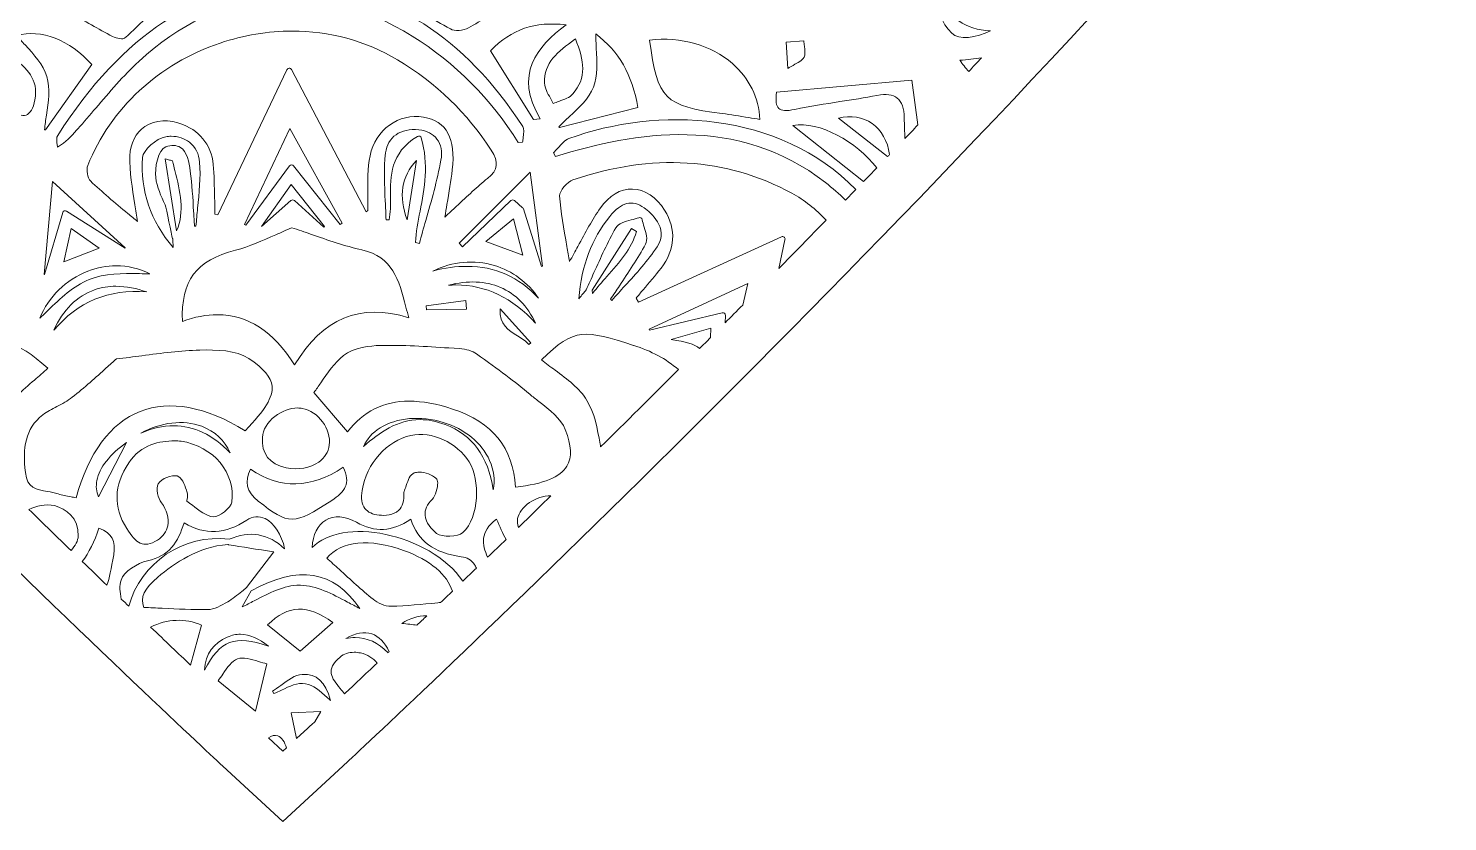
# Model space of a CAD drawing. Extents: x 49 to 10099, y -910 to -90.
# Drawn here: x 401 to 951, y -908 to -601 of the extents above; entities that cross this region are included whole.
import ezdxf

# ---------------------------------------------------------------- set-up
doc = ezdxf.new("R2010")
doc.units = 0
doc.header["$MEASUREMENT"] = 0
doc.layers.add('Layer 1', color=7, linetype='Continuous')

msp = doc.modelspace()

# ---------------------------------------------------------------- linework, layer by layer
at = {"layer": 'Layer 1', "lineweight": 0}
for points in [[(578.59, -683.73), (589.39, -674.88), (593.02, -688.95), (578.59, -683.73)], [(428.88, -686.21), (415.15, -691.49), (418.02, -678.67), (428.88, -686.21)], [(571.15, -709.92), (555.65, -710.17), (555.47, -708.51), (570.87, -706.44), (571.15, -709.92)]]:
    msp.add_lwpolyline(points, dxfattribs=at)
for points, knots in [([(923.48, -226.33), (905.85, -186.9), (878.75, -153.49), (845.11, -129.71), (810.04, -104.91), (769.53, -91.8), (727.95, -91.8), (680.05, -91.8), (632.03, -109.39), (589.06, -142.66), (556.36, -167.98), (526.49, -202.19), (500, -244.61), (474.22, -203.32), (445.23, -169.84), (413.53, -144.72), (413.14, -144.16), (412.75, -143.58), (412.38, -143.02), (412.1, -142.6), (411.56, -142.46), (411.11, -142.67), (411.11, -142.67), (411.01, -142.72), (411.01, -142.72), (410.99, -142.7), (410.97, -142.69), (410.95, -142.67), (367.98, -109.4), (319.95, -91.81), (272.04, -91.8), (230.47, -91.8), (189.96, -104.91), (154.9, -129.69), (121.25, -153.47), (94.15, -186.88), (76.52, -226.31), (55.14, -274.13), (48.87, -327.84), (58.41, -381.63), (68.97, -441.15), (97.77, -497.53), (144, -549.22), (297.89, -721.22), (474.96, -885.08), (476.74, -886.72), (476.74, -886.72), (500.01, -908.2), (500.01, -908.2), (500.01, -908.2), (523.28, -886.71), (523.28, -886.71), (525.05, -885.08), (702.13, -721.22), (856.01, -549.22), (902.24, -497.54), (931.03, -441.16), (941.59, -381.65), (951.12, -327.86), (944.86, -274.15), (923.48, -226.33)], [0, 0, 0, 0, 1, 1, 1, 2, 2, 2, 3, 3, 3, 4, 4, 4, 5, 5, 5, 6, 6, 6, 7, 7, 7, 8, 8, 8, 9, 9, 9, 10, 10, 10, 11, 11, 11, 12, 12, 12, 13, 13, 13, 14, 14, 14, 15, 15, 15, 16, 16, 16, 17, 17, 17, 18, 18, 18, 19, 19, 19, 20, 20, 20, 20]), ([(311.64, -403.72), (311.68, -403.72), (311.73, -403.72), (311.78, -403.72), (312.14, -403.74), (312.68, -403.77), (312.79, -403.83), (336.23, -427.54), (363.64, -448.5), (394.26, -466.14), (422.08, -482.16), (436.96, -503.8), (439.74, -532.29), (440.19, -536.92), (441.22, -541.49), (442.7, -545.5), (445.24, -552.35), (443.65, -556.5), (437.21, -559.56), (437.02, -557.73), (436.85, -555.94), (436.68, -554.18), (436.22, -549.51), (435.79, -545.09), (435.23, -540.67), (431.57, -511.88), (417.65, -490.43), (393.85, -476.91), (391.44, -475.54), (389.03, -474.18), (386.62, -472.83), (365.74, -461.09), (344.15, -448.96), (328.24, -429.72), (327.27, -428.55), (325.82, -427.8), (324.54, -427.14), (324.54, -427.14), (324.03, -426.88), (324.03, -426.88), (323.4, -426.54), (322.74, -426.43), (321.75, -426.26), (321.22, -426.17), (320.59, -426.06), (319.78, -425.89), (319.5, -425.84), (319.21, -425.9), (318.98, -426.07), (318.75, -426.24), (318.6, -426.5), (318.58, -426.78), (318.48, -427.94), (318.34, -429.06), (318.21, -430.15), (317.93, -432.51), (317.66, -434.74), (317.74, -437.01), (318.21, -451.09), (315.75, -465.25), (310.22, -480.28), (304.56, -495.65), (299.08, -512.19), (297.32, -529.06), (295.85, -543.06), (299.85, -558.16), (302.99, -568.29), (305, -574.82), (307.85, -580.96), (310.87, -587.46), (313.31, -592.72), (315.82, -598.13), (317.96, -603.94), (317.91, -603.92), (317.86, -603.89), (317.81, -603.86), (316.01, -602.88), (314.31, -601.95), (313.45, -600.6), (306.94, -590.4), (300.08, -579.47), (293.98, -568.01), (283.94, -549.15), (287.26, -529.24), (291.28, -514), (300.34, -479.64), (309.07, -442.51), (311.64, -403.72)], [0, 0, 0, 0, 1, 1, 1, 2, 2, 2, 3, 3, 3, 4, 4, 4, 5, 5, 5, 6, 6, 6, 7, 7, 7, 8, 8, 8, 9, 9, 9, 10, 10, 10, 11, 11, 11, 12, 12, 12, 13, 13, 13, 14, 14, 14, 15, 15, 15, 16, 16, 16, 17, 17, 17, 18, 18, 18, 19, 19, 19, 20, 20, 20, 21, 21, 21, 22, 22, 22, 23, 23, 23, 24, 24, 24, 25, 25, 25, 26, 26, 26, 27, 27, 27, 28, 28, 28, 29, 29, 29, 29]), ([(461.71, -582.92), (460.25, -584.34), (458.77, -585.79), (457.27, -587.26), (451.31, -593.1), (445.15, -599.14), (438.75, -604.99), (438.31, -605.39), (435.72, -605.2), (434.05, -604.31), (428.59, -601.42), (423.23, -598.35), (417.56, -595.09), (415.8, -594.08), (414.02, -593.05), (412.19, -592.01), (420.33, -582.93), (431.09, -577.41), (441.9, -576.83), (449.66, -576.4), (456.64, -578.57), (461.71, -582.92)], [0, 0, 0, 0, 1, 1, 1, 2, 2, 2, 3, 3, 3, 4, 4, 4, 5, 5, 5, 6, 6, 6, 7, 7, 7, 7]), ([(592.23, -588.28), (590.47, -589.41), (588.75, -590.53), (587.07, -591.62), (581.88, -595), (576.97, -598.19), (571.89, -601.02), (569.94, -602.1), (566.56, -602.29), (564.93, -601.4), (558.07, -597.67), (551.27, -593.51), (544.69, -589.49), (542.6, -588.21), (540.5, -586.93), (538.4, -585.66), (543.18, -579.76), (549.26, -576.31), (556.48, -575.41), (567.15, -574.08), (579.8, -578.64), (592.23, -588.28)], [0, 0, 0, 0, 1, 1, 1, 2, 2, 2, 3, 3, 3, 4, 4, 4, 5, 5, 5, 6, 6, 6, 7, 7, 7, 7]), ([(550.12, -604.19), (513.87, -581.6), (475.28, -585.16), (444.24, -613.97), (438.25, -619.53), (432.83, -625.88), (427.6, -632.02), (425.33, -634.68), (422.98, -637.44), (420.62, -640.09), (420.62, -640.09), (420.14, -640.62), (420.14, -640.62), (418.07, -642.96), (416.11, -645.17), (412.75, -647.11), (412.72, -646.85), (412.69, -646.59), (412.66, -646.34), (412.49, -644.88), (412.31, -643.36), (412.82, -642.58), (438.35, -603.12), (466.89, -584.58), (502.3, -584.58), (503.99, -584.58), (505.7, -584.62), (507.42, -584.7), (542.1, -586.4), (570.06, -604.21), (592.91, -639.13), (593.51, -640.05), (593.3, -641.79), (593.09, -643.47), (593.02, -644.06), (592.95, -644.66), (592.9, -645.25), (592.9, -645.25), (591.18, -645.41), (591.18, -645.41), (580.64, -628.47), (566.83, -614.6), (550.12, -604.19)], [0, 0, 0, 0, 1, 1, 1, 2, 2, 2, 3, 3, 3, 4, 4, 4, 5, 5, 5, 6, 6, 6, 7, 7, 7, 8, 8, 8, 9, 9, 9, 10, 10, 10, 11, 11, 11, 12, 12, 12, 13, 13, 13, 14, 14, 14, 14]), ([(755.07, -587.52), (757.8, -597.03), (764.07, -601.82), (774.12, -602.07), (768.63, -605.05), (761.76, -605.68), (759.08, -603.07), (754.87, -598.98), (753.53, -593.76), (755.07, -587.52)], [0, 0, 0, 0, 1, 1, 1, 2, 2, 2, 3, 3, 3, 3]), ([(599.72, -636.14), (599.72, -636.14), (597.14, -636.51), (597.14, -636.51), (597.14, -636.51), (580.45, -609.81), (580.45, -609.81), (588.69, -601.45), (597.58, -598.39), (609.7, -599.82), (598.44, -608.22), (589.38, -619.15), (599.72, -636.14)], [0, 0, 0, 0, 1, 1, 1, 2, 2, 2, 3, 3, 3, 4, 4, 4, 4]), ([(400.17, -607.58), (399.07, -606.39), (397.94, -605.16), (396.9, -603.93), (406.5, -601.34), (417.46, -605.57), (426, -615.22), (426, -615.22), (408.1, -640.5), (408.1, -640.5), (408.1, -640.5), (407.73, -640.4), (407.73, -640.4), (407.91, -638.54), (408.2, -636.61), (408.48, -634.74), (409.24, -629.68), (410.03, -624.45), (408.62, -619.85), (407.2, -615.22), (403.63, -611.34), (400.17, -607.58)], [0, 0, 0, 0, 1, 1, 1, 2, 2, 2, 3, 3, 3, 4, 4, 4, 5, 5, 5, 6, 6, 6, 7, 7, 7, 7]), ([(562.81, -674.2), (563.08, -672.51), (563.35, -670.9), (563.6, -669.36), (564.41, -664.47), (565.11, -660.25), (565.63, -655.96), (567.09, -643.77), (563.45, -637.09), (554.51, -635.54), (544.9, -633.87), (535.81, -640.43), (533.81, -650.47), (532.84, -655.37), (532.88, -660.51), (532.92, -665.48), (532.93, -667.51), (532.95, -669.62), (532.89, -671.67), (532.89, -671.67), (532.35, -672.13), (532.35, -672.13), (532.35, -672.13), (503.42, -617.13), (503.42, -617.13), (503.24, -616.8), (502.89, -616.6), (502.51, -616.6), (502.13, -616.61), (501.79, -616.83), (501.63, -617.17), (501.63, -617.17), (474.9, -673.35), (474.9, -673.35), (474.9, -673.35), (473.74, -673.03), (473.74, -673.03), (473.7, -671.4), (473.67, -669.77), (473.63, -668.15), (473.55, -663.97), (473.46, -659.66), (473.23, -655.42), (472.77, -647.21), (468.66, -641.32), (461.34, -638.39), (456.01, -636.24), (450.65, -636.53), (446.64, -639.17), (443, -641.57), (440.93, -645.61), (440.81, -650.57), (440.66, -656.76), (441.67, -662.93), (442.74, -669.45), (443.09, -671.57), (443.44, -673.74), (443.76, -675.95), (442.5, -674.9), (441.26, -673.86), (440.02, -672.84), (434.91, -668.59), (430.08, -664.58), (425.5, -660.23), (424.39, -659.18), (423.83, -655.89), (424.48, -654.26), (433.28, -632.16), (451.96, -614.89), (475.72, -606.87), (484.91, -603.77), (494.32, -602.24), (503.58, -602.24), (518.05, -602.24), (532.15, -605.98), (544.4, -613.34), (559.35, -622.31), (571.57, -634.08), (580.7, -648.3), (583.75, -653.04), (583.38, -655.9), (579.32, -659.23), (575.32, -662.51), (571.56, -666.02), (567.21, -670.1), (565.81, -671.41), (564.35, -672.77), (562.81, -674.2)], [0, 0, 0, 0, 1, 1, 1, 2, 2, 2, 3, 3, 3, 4, 4, 4, 5, 5, 5, 6, 6, 6, 7, 7, 7, 8, 8, 8, 9, 9, 9, 10, 10, 10, 11, 11, 11, 12, 12, 12, 13, 13, 13, 14, 14, 14, 15, 15, 15, 16, 16, 16, 17, 17, 17, 18, 18, 18, 19, 19, 19, 20, 20, 20, 21, 21, 21, 22, 22, 22, 23, 23, 23, 24, 24, 24, 25, 25, 25, 26, 26, 26, 27, 27, 27, 28, 28, 28, 29, 29, 29, 29]), ([(611.04, -635.28), (614.74, -631.86), (618.56, -628.32), (620.28, -623.91), (622.02, -619.45), (621.73, -614.3), (621.42, -608.84), (621.32, -607.04), (621.21, -605.18), (621.18, -603.31), (630.26, -610.1), (635.34, -619.01), (637.5, -631.85), (637.5, -631.85), (607.16, -639.6), (607.16, -639.6), (607.16, -639.6), (606.93, -639.23), (606.93, -639.23), (608.22, -637.88), (609.65, -636.56), (611.04, -635.28)], [0, 0, 0, 0, 1, 1, 1, 2, 2, 2, 3, 3, 3, 4, 4, 4, 5, 5, 5, 6, 6, 6, 7, 7, 7, 7]), ([(642.06, -605.68), (654.24, -604.3), (665.9, -607.61), (674.18, -614.82), (680.66, -620.48), (684.39, -628.1), (684.75, -636.39), (683.29, -636.16), (681.88, -635.92), (680.5, -635.7), (676.92, -635.11), (673.54, -634.55), (670.16, -634.12), (670.16, -634.12), (670.16, -634.12), (670.16, -634.12), (647.94, -631.31), (645.06, -628.6), (642.06, -605.68)], [0, 0, 0, 0, 1, 1, 1, 2, 2, 2, 3, 3, 3, 4, 4, 4, 5, 5, 5, 6, 6, 6, 6]), ([(400.6, -634.73), (399.06, -635.29), (396.91, -634.49), (394.39, -632.42), (388.49, -627.55), (387.68, -618.51), (392.23, -609.62), (393.29, -610.57), (394.39, -611.48), (395.46, -612.37), (400.66, -616.65), (405.57, -620.7), (403.98, -628.88), (403.34, -632.15), (402.17, -634.17), (400.6, -634.73)], [0, 0, 0, 0, 1, 1, 1, 2, 2, 2, 3, 3, 3, 4, 4, 4, 5, 5, 5, 5]), ([(613, -605.45), (613, -605.45), (613.32, -605.2), (613.32, -605.2), (616.81, -613.73), (617.73, -620.35), (612.3, -626.57), (611.11, -627.93), (609.07, -628.67), (606.91, -629.45), (606.2, -629.71), (605.47, -629.97), (604.77, -630.26), (604.42, -629.58), (604.03, -628.89), (603.66, -628.23), (602.52, -626.21), (601.44, -624.29), (601.36, -622.41), (601.01, -614.44), (606.56, -610.27), (613, -605.45)], [0, 0, 0, 0, 1, 1, 1, 2, 2, 2, 3, 3, 3, 4, 4, 4, 5, 5, 5, 6, 6, 6, 7, 7, 7, 7]), ([(701.8, -605.97), (701.85, -606.69), (701.93, -607.38), (702.01, -608.06), (702.23, -609.89), (702.41, -611.47), (701.87, -612.35), (701.15, -613.53), (699.6, -614.4), (697.63, -615.49), (697, -615.85), (696.31, -616.24), (695.58, -616.67), (695.58, -616.67), (694.95, -606.46), (694.95, -606.46), (694.95, -606.46), (701.8, -605.97), (701.8, -605.97)], [0, 0, 0, 0, 1, 1, 1, 2, 2, 2, 3, 3, 3, 4, 4, 4, 5, 5, 5, 6, 6, 6, 6]), ([(765.66, -617.83), (764.45, -616.57), (763.21, -614.92), (762.21, -613.52), (765.13, -613.34), (767.93, -613.01), (770.64, -612.55), (768.98, -614.32), (767.32, -616.08), (765.66, -617.83)], [0, 0, 0, 0, 1, 1, 1, 2, 2, 2, 3, 3, 3, 3]), ([(740.69, -635.94), (740.59, -632.05), (739.72, -629.58), (737.96, -628.16), (736.23, -626.77), (733.74, -626.45), (730.13, -627.14), (725.38, -628.06), (720.51, -628.8), (715.8, -629.53), (710.06, -630.41), (704.13, -631.31), (698.34, -632.54), (695.09, -633.23), (693.1, -633.1), (692.08, -632.13), (691.07, -631.17), (690.8, -629.12), (691.24, -625.88), (691.24, -625.88), (743.66, -621.18), (743.66, -621.18), (743.66, -621.18), (745.96, -638.56), (745.96, -638.56), (744.29, -640.32), (742.61, -642.06), (740.94, -643.81), (740.84, -641.15), (740.75, -638.54), (740.69, -635.94)], [0, 0, 0, 0, 1, 1, 1, 2, 2, 2, 3, 3, 3, 4, 4, 4, 5, 5, 5, 6, 6, 6, 7, 7, 7, 8, 8, 8, 9, 9, 9, 10, 10, 10, 10]), ([(717.94, -667.66), (715.5, -665.26), (712.9, -662.98), (710.15, -660.84), (675.93, -634.3), (636.42, -641.39), (605.64, -650.73), (605.64, -650.73), (604.86, -649.38), (604.86, -649.38), (605.41, -648.82), (605.93, -648.21), (606.45, -647.61), (607.88, -645.97), (609.22, -644.42), (610.83, -643.83), (644.65, -631.42), (692.25, -632.97), (721.92, -663.55), (720.59, -664.92), (719.26, -666.29), (717.94, -667.66)], [0, 0, 0, 0, 1, 1, 1, 2, 2, 2, 3, 3, 3, 4, 4, 4, 5, 5, 5, 6, 6, 6, 7, 7, 7, 7]), ([(724.88, -660.5), (724.88, -660.5), (697.6, -638.75), (697.6, -638.75), (708.03, -636.88), (722.15, -645.17), (730.02, -655.16), (728.31, -656.95), (726.59, -658.73), (724.88, -660.5)], [0, 0, 0, 0, 1, 1, 1, 2, 2, 2, 3, 3, 3, 3]), ([(734.21, -650.81), (734.21, -650.81), (715.19, -635.99), (715.19, -635.99), (719.99, -634.73), (724.56, -635.41), (728.22, -637.98), (731.87, -640.54), (734.24, -644.81), (735.01, -649.98), (734.75, -650.26), (734.48, -650.54), (734.21, -650.81)], [0, 0, 0, 0, 1, 1, 1, 2, 2, 2, 3, 3, 3, 4, 4, 4, 4]), ([(460.33, -647.25), (458.83, -646.31), (456.92, -646.23), (454.66, -646.99), (451.68, -648), (450.32, -655.53), (450.78, -658.91), (451.27, -662.59), (452.86, -666.11), (454.39, -669.51), (455.03, -670.92), (456.78, -681.11), (457.35, -682.55), (457.37, -682.6), (457.4, -682.64), (457.43, -682.68), (457.42, -682.73), (457.41, -682.78), (457.42, -682.83), (457.42, -682.83), (457.61, -686.02), (457.61, -686.02), (448.74, -675.6), (444.83, -664.16), (445.67, -651.14), (445.85, -648.39), (451.15, -643.66), (454.67, -643.1), (455.38, -642.99), (456.08, -642.94), (456.76, -642.94), (459.44, -642.94), (461.96, -643.75), (463.89, -645.28), (466.2, -647.11), (467.55, -649.76), (467.79, -652.95), (468.25, -658.81), (467.63, -664.9), (467.03, -670.78), (466.8, -673.06), (466.56, -675.41), (466.39, -677.74), (466.39, -677.74), (465.82, -677.73), (465.82, -677.73), (465.7, -675.83), (465.58, -673.94), (465.47, -672.04), (465.17, -666.9), (464.86, -661.59), (464.19, -656.39), (463.73, -652.85), (463.02, -648.93), (460.33, -647.25)], [0, 0, 0, 0, 1, 1, 1, 2, 2, 2, 3, 3, 3, 4, 4, 4, 5, 5, 5, 6, 6, 6, 7, 7, 7, 8, 8, 8, 9, 9, 9, 10, 10, 10, 11, 11, 11, 12, 12, 12, 13, 13, 13, 14, 14, 14, 15, 15, 15, 16, 16, 16, 17, 17, 17, 18, 18, 18, 18]), ([(504.21, -654.38), (504.02, -654.13), (503.73, -654.01), (503.41, -654), (503.1, -654), (502.81, -654.16), (502.63, -654.41), (502.63, -654.41), (485.66, -677.35), (485.66, -677.35), (485.66, -677.35), (485.14, -677.03), (485.14, -677.03), (485.14, -677.03), (502.79, -639.88), (502.79, -639.88), (502.79, -639.88), (523.03, -676.59), (523.03, -676.59), (523.03, -676.59), (522.26, -677.15), (522.26, -677.15), (522.26, -677.15), (504.21, -654.38), (504.21, -654.38)], [0, 0, 0, 0, 1, 1, 1, 2, 2, 2, 3, 3, 3, 4, 4, 4, 5, 5, 5, 6, 6, 6, 7, 7, 7, 8, 8, 8, 8]), ([(553.17, -671.98), (554.87, -663.07), (556.63, -653.86), (553.63, -643.56), (553.55, -643.26), (553.33, -643.02), (553.04, -642.91), (552.75, -642.8), (552.42, -642.82), (552.15, -642.99), (541.55, -649.44), (541.62, -658.46), (541.69, -666.42), (541.72, -669.54), (541.74, -672.51), (541.19, -675.28), (541.19, -675.28), (539.98, -675.3), (539.98, -675.3), (539.92, -672.89), (539.79, -670.46), (539.68, -668.09), (539.37, -661.92), (539.05, -655.53), (539.79, -649.41), (540.54, -643.22), (545.59, -639.69), (552.69, -640.44), (555.78, -640.75), (558.2, -641.99), (559.71, -644), (561.29, -646.11), (561.84, -649.01), (561.26, -652.18), (559.81, -660.06), (557.55, -667.96), (555.37, -675.6), (554.54, -678.49), (553.69, -681.47), (552.89, -684.43), (552.89, -684.43), (551.34, -684), (551.34, -684), (551.63, -680.03), (552.38, -676.11), (553.17, -671.98)], [0, 0, 0, 0, 1, 1, 1, 2, 2, 2, 3, 3, 3, 4, 4, 4, 5, 5, 5, 6, 6, 6, 7, 7, 7, 8, 8, 8, 9, 9, 9, 10, 10, 10, 11, 11, 11, 12, 12, 12, 13, 13, 13, 14, 14, 14, 15, 15, 15, 15]), ([(458.88, -679.59), (458.88, -679.59), (454.48, -651.62), (454.48, -651.62), (455.14, -651.83), (455.69, -652), (456.15, -652.14), (456.61, -652.27), (457.07, -652.41), (457.33, -652.51), (457.62, -653.75), (457.92, -654.98), (458.23, -656.21), (460.24, -664.26), (462.14, -671.9), (458.88, -679.59)], [0, 0, 0, 0, 1, 1, 1, 2, 2, 2, 3, 3, 3, 4, 4, 4, 5, 5, 5, 5]), ([(548.13, -675.29), (544.77, -665.98), (545.91, -658.69), (551.75, -652.26), (551.75, -652.26), (548.13, -675.29), (548.13, -675.29)], [0, 0, 0, 0, 1, 1, 1, 2, 2, 2, 2]), ([(694.15, -681.98), (693.86, -681.74), (693.45, -681.69), (693.11, -681.85), (693.11, -681.85), (637.71, -707.16), (637.71, -707.16), (637.71, -707.16), (636.82, -705.58), (636.82, -705.58), (637.72, -704.52), (638.63, -703.46), (639.54, -702.41), (641.87, -699.7), (644.28, -696.89), (646.49, -694), (652.01, -686.78), (652.49, -679.03), (647.89, -671.59), (644.68, -666.4), (640.26, -663.47), (635.45, -663.35), (630.75, -663.27), (626.35, -665.84), (623.01, -670.68), (619.87, -675.22), (617.27, -680.02), (614.27, -685.57), (613.24, -687.47), (612.19, -689.41), (611.06, -691.44), (610.72, -689.44), (610.37, -687.51), (610.03, -685.62), (608.76, -678.49), (607.65, -672.33), (607.2, -665.99), (607.07, -664.21), (610.13, -660.57), (612.39, -659.8), (642.97, -649.42), (671.51, -651.17), (697.21, -665), (701.91, -667.53), (706.49, -671.16), (710.44, -675.38), (704.27, -681.71), (698.16, -687.95), (692.11, -694.1), (692.11, -694.1), (694.5, -682.97), (694.5, -682.97), (694.58, -682.6), (694.45, -682.21), (694.15, -681.98)], [0, 0, 0, 0, 1, 1, 1, 2, 2, 2, 3, 3, 3, 4, 4, 4, 5, 5, 5, 6, 6, 6, 7, 7, 7, 8, 8, 8, 9, 9, 9, 10, 10, 10, 11, 11, 11, 12, 12, 12, 13, 13, 13, 14, 14, 14, 15, 15, 15, 16, 16, 16, 17, 17, 17, 18, 18, 18, 18]), ([(593.19, -671.05), (593.13, -670.87), (593.03, -670.71), (592.89, -670.59), (592.89, -670.59), (589.69, -667.83), (589.69, -667.83), (589.5, -667.66), (589.27, -667.58), (589.04, -667.58), (588.79, -667.58), (588.54, -667.67), (588.35, -667.86), (588.35, -667.86), (569.54, -685.7), (569.54, -685.7), (569.54, -685.7), (568.3, -684.26), (568.3, -684.26), (568.3, -684.26), (595.77, -656.85), (595.77, -656.85), (595.77, -656.85), (600.56, -693.25), (600.56, -693.25), (600.56, -693.25), (600.17, -693.35), (600.17, -693.35), (600.17, -693.35), (593.19, -671.05), (593.19, -671.05)], [0, 0, 0, 0, 1, 1, 1, 2, 2, 2, 3, 3, 3, 4, 4, 4, 5, 5, 5, 6, 6, 6, 7, 7, 7, 8, 8, 8, 9, 9, 9, 10, 10, 10, 10]), ([(416.25, -671.93), (415.99, -671.76), (415.66, -671.73), (415.37, -671.84), (415.07, -671.95), (414.85, -672.19), (414.76, -672.49), (414.76, -672.49), (407.68, -696.46), (407.68, -696.46), (407.68, -696.46), (407.61, -696.45), (407.61, -696.45), (407.61, -696.45), (410.84, -660.4), (410.84, -660.4), (410.84, -660.4), (438.98, -686.17), (438.98, -686.17), (438.98, -686.17), (438.93, -686.24), (438.93, -686.24), (438.93, -686.24), (416.25, -671.93), (416.25, -671.93)], [0, 0, 0, 0, 1, 1, 1, 2, 2, 2, 3, 3, 3, 4, 4, 4, 5, 5, 5, 6, 6, 6, 7, 7, 7, 8, 8, 8, 8]), ([(516.15, -677.9), (516.15, -677.9), (515.94, -678.08), (515.94, -678.08), (515.94, -678.08), (504.48, -667.81), (504.48, -667.81), (504.29, -667.64), (504.05, -667.55), (503.81, -667.55), (503.57, -667.55), (503.34, -667.63), (503.15, -667.8), (503.15, -667.8), (491.72, -677.87), (491.72, -677.87), (491.72, -677.87), (503.3, -661.63), (503.3, -661.63), (503.3, -661.63), (516.15, -677.9), (516.15, -677.9)], [0, 0, 0, 0, 1, 1, 1, 2, 2, 2, 3, 3, 3, 4, 4, 4, 5, 5, 5, 6, 6, 6, 7, 7, 7, 7]), ([(630.42, -700.78), (633.89, -695.61), (637.48, -690.27), (640.48, -684.7), (641.45, -682.9), (640.7, -680.45), (639.97, -678.07), (639.67, -677.1), (639.37, -676.1), (639.21, -675.22), (639.15, -674.92), (638.97, -674.67), (638.71, -674.52), (638.45, -674.38), (638.14, -674.36), (637.87, -674.46), (637.02, -674.79), (635.99, -675.05), (634.99, -675.3), (632.55, -675.93), (630.02, -676.57), (629, -678.35), (625.8, -683.95), (623.11, -689.94), (620.51, -695.73), (619.52, -697.93), (618.54, -700.13), (617.52, -702.32), (617.51, -702.34), (617.5, -702.37), (617.49, -702.4), (616.7, -703.36), (615.85, -704.38), (614.68, -705.82), (615.74, -692.85), (619.58, -682.68), (626.64, -674), (631.24, -668.35), (635.23, -667.36), (640, -670.7), (642.37, -672.36), (649.72, -678.33), (644.99, -685.68), (641.49, -691.11), (636.93, -696.05), (632.52, -700.83), (630.83, -702.65), (629.09, -704.54), (627.42, -706.44), (627.42, -706.44), (626.94, -706), (626.94, -706), (628.09, -704.25), (629.25, -702.52), (630.42, -700.78)], [0, 0, 0, 0, 1, 1, 1, 2, 2, 2, 3, 3, 3, 4, 4, 4, 5, 5, 5, 6, 6, 6, 7, 7, 7, 8, 8, 8, 9, 9, 9, 10, 10, 10, 11, 11, 11, 12, 12, 12, 13, 13, 13, 14, 14, 14, 15, 15, 15, 16, 16, 16, 17, 17, 17, 18, 18, 18, 18]), ([(504.59, -731.37), (496.43, -718.47), (486.43, -711.99), (474.73, -711.99), (470.42, -711.99), (465.89, -712.87), (461.13, -714.62), (460.53, -698.76), (466.39, -690.98), (481.71, -687.03), (487.11, -685.64), (492.26, -683.32), (497.25, -681.08), (499.31, -680.15), (501.43, -679.19), (503.51, -678.34), (505.97, -679.14), (508.46, -680), (511.08, -680.91), (517.39, -683.11), (523.92, -685.38), (530.68, -686.94), (542.62, -689.7), (544.87, -698.24), (547.71, -709.05), (548.07, -710.39), (548.43, -711.77), (548.82, -713.16), (529.74, -707.42), (515.61, -713.24), (504.59, -731.37)], [0, 0, 0, 0, 1, 1, 1, 2, 2, 2, 3, 3, 3, 4, 4, 4, 5, 5, 5, 6, 6, 6, 7, 7, 7, 8, 8, 8, 9, 9, 9, 10, 10, 10, 10]), ([(625.53, -697.23), (623.66, -699.34), (621.73, -701.5), (619.95, -703.78), (619.95, -703.78), (619.78, -702.48), (619.78, -702.48), (619.78, -702.48), (635.04, -678.6), (635.04, -678.6), (635.04, -678.6), (637.01, -679.82), (637.01, -679.82), (635.04, -686.54), (630.41, -691.74), (625.53, -697.23)], [0, 0, 0, 0, 1, 1, 1, 2, 2, 2, 3, 3, 3, 4, 4, 4, 5, 5, 5, 5]), ([(581.94, -692.94), (588.94, -695.07), (594.89, -699.53), (599.1, -705.65), (591.43, -697.39), (582.24, -693.28), (571.38, -693.28), (567.2, -693.28), (562.76, -693.89), (558.07, -695.11), (565.75, -691.39), (574.14, -690.57), (581.94, -692.94)], [0, 0, 0, 0, 1, 1, 1, 2, 2, 2, 3, 3, 3, 4, 4, 4, 4]), ([(424.51, -695.15), (428.14, -693.76), (431.83, -693.07), (435.48, -693.07), (439.95, -693.07), (444.35, -694.1), (448.49, -696.14), (447.18, -696.15), (445.84, -696.13), (444.45, -696.11), (437.86, -696.03), (431.04, -695.94), (425.02, -698.38), (418.89, -700.86), (413.88, -705.7), (409.03, -710.38), (407.96, -711.4), (406.93, -712.4), (405.91, -713.35), (409.26, -705.08), (416.01, -698.42), (424.51, -695.15)], [0, 0, 0, 0, 1, 1, 1, 2, 2, 2, 3, 3, 3, 4, 4, 4, 5, 5, 5, 6, 6, 6, 7, 7, 7, 7]), ([(447.32, -703.16), (432.48, -702.05), (420.6, -706.96), (411.31, -718.05), (414.9, -710.1), (420.21, -704.84), (427.14, -702.38), (429.87, -701.41), (432.62, -701), (435.35, -701), (439.41, -701), (443.44, -701.89), (447.32, -703.16)], [0, 0, 0, 0, 1, 1, 1, 2, 2, 2, 3, 3, 3, 4, 4, 4, 4]), ([(567, -700.49), (566.05, -700.49), (565.09, -700.52), (564.12, -700.58), (571.71, -698.68), (578.56, -698.95), (584.29, -701.41), (590.14, -703.93), (594.71, -708.6), (597.94, -715.32), (588.91, -705.4), (578.69, -700.49), (567, -700.49)], [0, 0, 0, 0, 1, 1, 1, 2, 2, 2, 3, 3, 3, 4, 4, 4, 4]), ([(671.3, -715.15), (671.3, -715.15), (671.45, -712.25), (671.45, -712.25), (671.47, -711.93), (671.33, -711.63), (671.09, -711.42), (670.85, -711.22), (670.53, -711.15), (670.22, -711.22), (670.22, -711.22), (642.04, -717.98), (642.04, -717.98), (642.04, -717.98), (641.91, -717.57), (641.91, -717.57), (641.91, -717.57), (680.07, -699.92), (680.07, -699.92), (680.07, -699.92), (678.13, -708.27), (678.13, -708.27), (675.84, -710.58), (673.57, -712.88), (671.3, -715.15)], [0, 0, 0, 0, 1, 1, 1, 2, 2, 2, 3, 3, 3, 4, 4, 4, 5, 5, 5, 6, 6, 6, 7, 7, 7, 8, 8, 8, 8]), ([(596.12, -722.94), (596.12, -722.94), (595.35, -723.59), (595.35, -723.59), (594.13, -722.2), (592.5, -721.2), (590.91, -720.22), (587.33, -718.02), (583.93, -715.93), (584.13, -709.75), (584.13, -709.75), (596.12, -722.94), (596.12, -722.94)], [0, 0, 0, 0, 1, 1, 1, 2, 2, 2, 3, 3, 3, 4, 4, 4, 4]), ([(623.11, -763.15), (623.05, -762.82), (622.99, -762.49), (622.93, -762.16), (621.81, -755.94), (620.76, -750.08), (617.82, -745.22), (614.97, -740.5), (610.14, -736.94), (605.47, -733.5), (603.7, -732.2), (601.89, -730.86), (600.18, -729.46), (613.09, -716.68), (617.25, -717.99), (635.82, -723.87), (635.82, -723.87), (635.92, -723.9), (635.92, -723.9), (642.74, -726.05), (648.33, -729.05), (653.25, -733.26), (642.84, -743.65), (632.77, -753.63), (623.11, -763.15)], [0, 0, 0, 0, 1, 1, 1, 2, 2, 2, 3, 3, 3, 4, 4, 4, 5, 5, 5, 6, 6, 6, 7, 7, 7, 8, 8, 8, 8]), ([(661.43, -725.08), (659.23, -723.29), (656.22, -722.54), (650.41, -721.58), (650.41, -721.58), (665.75, -717.22), (665.75, -717.22), (665.75, -717.22), (665.62, -720.87), (665.62, -720.87), (664.22, -722.28), (662.82, -723.68), (661.43, -725.08)], [0, 0, 0, 0, 1, 1, 1, 2, 2, 2, 3, 3, 3, 4, 4, 4, 4]), ([(352.47, -738.95), (353.01, -737.85), (353.57, -736.76), (354.14, -735.66), (356.03, -735.06), (357.97, -734.52), (360.01, -733.95), (364.89, -732.59), (369.93, -731.19), (374.56, -728.86), (390.78, -720.71), (396.47, -721.25), (408.95, -732.75), (407.32, -734.3), (405.55, -735.81), (403.84, -737.28), (399.19, -741.25), (394.4, -745.36), (391.66, -750.56), (389.03, -755.57), (388.5, -761.53), (387.95, -767.83), (387.78, -769.68), (387.6, -771.57), (387.38, -773.45), (376.32, -762.61), (364.63, -751.07), (352.47, -738.95)], [0, 0, 0, 0, 1, 1, 1, 2, 2, 2, 3, 3, 3, 4, 4, 4, 5, 5, 5, 6, 6, 6, 7, 7, 7, 8, 8, 8, 9, 9, 9, 9]), ([(444.77, -749.43), (433.28, -753.95), (424.72, -765.51), (419.97, -782.88), (419.29, -782.75), (418.64, -782.62), (418.01, -782.51), (416.16, -782.17), (414.55, -781.87), (413.04, -781.35), (411.68, -780.88), (410.23, -780.63), (408.82, -780.39), (404.6, -779.67), (400.96, -779.05), (400.32, -773.08), (399.3, -763.6), (400.06, -756.18), (407.08, -750.76), (408.71, -749.51), (410.56, -748.55), (412.52, -747.55), (414.56, -746.5), (416.66, -745.42), (418.48, -743.96), (423.22, -740.19), (427.68, -736.18), (431.62, -732.63), (433, -731.38), (434.32, -730.2), (435.54, -729.12), (438.9, -728.74), (442.21, -728.31), (445.41, -727.89), (453.16, -726.87), (460.48, -725.91), (467.87, -725.7), (474.19, -725.51), (482.05, -725.72), (486.89, -728.98), (492.74, -732.91), (495.49, -736.2), (495.84, -739.63), (496.26, -743.84), (493.22, -748.88), (485.38, -756.91), (470.23, -747.52), (456.2, -744.93), (444.77, -749.43)], [0, 0, 0, 0, 1, 1, 1, 2, 2, 2, 3, 3, 3, 4, 4, 4, 5, 5, 5, 6, 6, 6, 7, 7, 7, 8, 8, 8, 9, 9, 9, 10, 10, 10, 11, 11, 11, 12, 12, 12, 13, 13, 13, 14, 14, 14, 15, 15, 15, 16, 16, 16, 16]), ([(565.78, -748.51), (559.64, -746.49), (554.05, -745.47), (549, -745.47), (539.04, -745.47), (531.15, -749.42), (525.12, -757.35), (525.12, -757.35), (512.09, -742.08), (512.09, -742.08), (512.96, -740.92), (513.81, -739.67), (514.71, -738.36), (517.29, -734.58), (519.97, -730.67), (523.52, -727.81), (527.46, -724.63), (534.05, -724.01), (537.64, -723.92), (546.48, -723.7), (555.51, -724.3), (564.25, -724.87), (564.25, -724.87), (568.4, -725.13), (568.4, -725.13), (571.02, -725.3), (573.44, -726.04), (575.04, -727.17), (583.6, -733.2), (589.96, -738.01), (595.66, -742.78), (596.77, -743.7), (597.97, -744.64), (599.13, -745.54), (603.37, -748.84), (607.75, -752.26), (609.43, -756.48), (611.87, -762.62), (612.07, -767.24), (610.05, -770.59), (607.45, -774.88), (601.12, -777.49), (590.17, -778.74), (589.18, -763.49), (581.2, -753.59), (565.78, -748.51)], [0, 0, 0, 0, 1, 1, 1, 2, 2, 2, 3, 3, 3, 4, 4, 4, 5, 5, 5, 6, 6, 6, 7, 7, 7, 8, 8, 8, 9, 9, 9, 10, 10, 10, 11, 11, 11, 12, 12, 12, 13, 13, 13, 14, 14, 14, 15, 15, 15, 15]), ([(445, -757.86), (452.75, -753.6), (461.44, -752.55), (468.61, -755.2), (473.68, -757.08), (477.49, -760.65), (479.66, -765.47), (472.8, -758.47), (465.53, -754.98), (457.74, -754.98), (453.64, -754.98), (449.4, -755.94), (445, -757.86)], [0, 0, 0, 0, 1, 1, 1, 2, 2, 2, 3, 3, 3, 4, 4, 4, 4]), ([(507.56, -748.26), (513.77, -749.36), (518.86, -756.28), (518.02, -762.49), (517.67, -765.12), (516.24, -767.4), (513.9, -769.06), (510.61, -771.4), (506.03, -772.18), (501.33, -771.21), (494.86, -769.89), (491.67, -765.83), (492.12, -759.47), (492.32, -756.55), (494.09, -753.59), (496.97, -751.34), (499.62, -749.27), (502.86, -748.11), (505.79, -748.11), (506.4, -748.11), (506.99, -748.16), (507.56, -748.26)], [0, 0, 0, 0, 1, 1, 1, 2, 2, 2, 3, 3, 3, 4, 4, 4, 5, 5, 5, 6, 6, 6, 7, 7, 7, 7]), ([(562.86, -754.52), (559.42, -753.2), (556.21, -752.62), (553.21, -752.62), (544.44, -752.62), (537.41, -757.53), (531.32, -763.03), (532.51, -760.16), (534.67, -757.71), (537.69, -755.81), (544.07, -751.82), (553.42, -750.99), (562.11, -753.67), (570.5, -756.25), (577.06, -761.62), (580.11, -768.39), (581.79, -772.13), (582.26, -775.99), (581.52, -779.75), (579.47, -766.67), (573.47, -758.59), (562.86, -754.52)], [0, 0, 0, 0, 1, 1, 1, 2, 2, 2, 3, 3, 3, 4, 4, 4, 5, 5, 5, 6, 6, 6, 7, 7, 7, 7]), ([(559.34, -775.33), (557.8, -774), (555.13, -772.94), (552.86, -772.94), (552.15, -772.94), (551.48, -773.04), (550.9, -773.27), (549.26, -773.92), (548.53, -776.05), (547.82, -778.12), (547.55, -778.92), (547.27, -779.74), (546.96, -780.4), (546.88, -780.56), (546.85, -780.73), (546.87, -780.9), (547.08, -783.94), (546.42, -786.23), (544.9, -787.71), (542.84, -789.7), (539.63, -789.82), (537.3, -789.58), (534.79, -789.32), (532.94, -788.44), (531.83, -786.96), (530.6, -785.34), (530.23, -783), (530.74, -779.99), (532.53, -769.5), (540.29, -760.75), (549.6, -758.73), (557.68, -756.97), (567.59, -761.49), (572.16, -769.01), (576.48, -776.13), (576.22, -790.15), (569.76, -796.35), (567.97, -798.07), (561.6, -798.25), (559.59, -796.63), (557.64, -795.07), (555.28, -792.58), (555.1, -789.59), (554.97, -787.54), (555.9, -785.49), (557.85, -783.47), (559.18, -782.1), (560.08, -778.96), (560, -777.07), (559.97, -776.26), (559.75, -775.69), (559.34, -775.33)], [0, 0, 0, 0, 1, 1, 1, 2, 2, 2, 3, 3, 3, 4, 4, 4, 5, 5, 5, 6, 6, 6, 7, 7, 7, 8, 8, 8, 9, 9, 9, 10, 10, 10, 11, 11, 11, 12, 12, 12, 13, 13, 13, 14, 14, 14, 15, 15, 15, 16, 16, 16, 17, 17, 17, 17]), ([(428.64, -782.47), (427.78, -780.54), (427.56, -778.41), (428.01, -776.14), (428.98, -771.19), (433.02, -766.03), (439.46, -761.49), (439.46, -761.49), (428.64, -782.47), (428.64, -782.47)], [0, 0, 0, 0, 1, 1, 1, 2, 2, 2, 3, 3, 3, 3]), ([(463, -780.79), (462.9, -780.52), (462.8, -780.23), (462.69, -779.93), (461.86, -777.57), (460.93, -774.89), (459.12, -774.43), (456.91, -773.88), (453.15, -775.4), (451.8, -777.41), (450.58, -779.22), (451.74, -783.08), (453.04, -784.83), (455.11, -787.62), (455.99, -790.83), (455.44, -793.66), (454.99, -795.99), (453.63, -797.91), (451.51, -799.21), (445.89, -802.65), (443.18, -800.51), (439.57, -794.75), (434.28, -786.3), (434.54, -778.22), (440.4, -769.3), (445.09, -762.16), (452.33, -760.86), (458.16, -760.86), (459, -760.86), (459.81, -760.88), (460.59, -760.92), (473.14, -762.92), (481.79, -773.28), (480.29, -784.52), (480.01, -786.65), (475.27, -790.43), (473.16, -790.24), (470.42, -789.98), (467.65, -787.84), (464.98, -785.77), (464.25, -785.21), (463.53, -784.66), (462.81, -784.14), (462.84, -783.93), (462.9, -783.62), (462.94, -783.4), (463.11, -782.55), (463.29, -781.59), (463, -780.79)], [0, 0, 0, 0, 1, 1, 1, 2, 2, 2, 3, 3, 3, 4, 4, 4, 5, 5, 5, 6, 6, 6, 7, 7, 7, 8, 8, 8, 9, 9, 9, 10, 10, 10, 11, 11, 11, 12, 12, 12, 13, 13, 13, 14, 14, 14, 15, 15, 15, 16, 16, 16, 16]), ([(490.51, -784.14), (485.94, -780.49), (484.99, -776.56), (487.56, -771.81), (499.08, -779.61), (510.84, -779.37), (523.44, -771.06), (526.48, -777.28), (523.97, -780.63), (518.94, -783.92), (504.38, -793.47), (502.25, -793.49), (490.51, -784.14)], [0, 0, 0, 0, 1, 1, 1, 2, 2, 2, 3, 3, 3, 4, 4, 4, 4]), ([(401.71, -787.46), (404.53, -785.85), (408.01, -785.26), (411.63, -785.88), (415.99, -787.26), (421.09, -790.45), (420.79, -797.77), (420.72, -799.42), (419.69, -801.38), (418, -803.29), (412.78, -798.24), (407.34, -792.96), (401.71, -787.46)], [0, 0, 0, 0, 1, 1, 1, 2, 2, 2, 3, 3, 3, 4, 4, 4, 4]), ([(591.25, -794.33), (590.87, -793.07), (590.76, -791.9), (590.94, -790.9), (591.37, -788.66), (593.04, -786.42), (595.53, -784.74), (598, -783.07), (601, -782.14), (603.81, -782.09), (599.52, -786.29), (595.33, -790.37), (591.25, -794.33)], [0, 0, 0, 0, 1, 1, 1, 2, 2, 2, 3, 3, 3, 4, 4, 4, 4]), ([(437.46, -822.04), (436.92, -819.4), (436.63, -816.82), (437.35, -814.73), (438.47, -811.48), (443.68, -808.11), (447.59, -807.26), (456.05, -805.42), (459.49, -800.08), (461.75, -792.57), (470.03, -797.39), (477.79, -797.03), (486.06, -791.5), (488.3, -790), (490.75, -789.8), (493.12, -790.93), (496.74, -792.65), (499.57, -797.08), (500.73, -802.62), (494.43, -796.7), (487.22, -795.45), (479.24, -798.9), (461.54, -796.7), (444.97, -808.04), (440.35, -824.81), (439.4, -823.9), (438.44, -822.98), (437.46, -822.04)], [0, 0, 0, 0, 1, 1, 1, 2, 2, 2, 3, 3, 3, 4, 4, 4, 5, 5, 5, 6, 6, 6, 7, 7, 7, 8, 8, 8, 9, 9, 9, 9]), ([(569.74, -815.14), (563.37, -805.7), (551.14, -799.41), (539.91, -797.05), (527.75, -794.48), (517.33, -796.36), (511.36, -802.05), (511.67, -797.2), (513.52, -793.44), (516.63, -791.53), (519.87, -789.54), (524.08, -789.83), (528.5, -792.33), (535.68, -796.39), (542.22, -796.04), (549.55, -791.15), (552.38, -799.69), (558.48, -804.19), (569.13, -805.66), (571.33, -805.96), (573.04, -806.97), (574.2, -808.64), (574.51, -809.08), (574.75, -809.57), (574.97, -810.09), (573.2, -811.8), (571.45, -813.48), (569.74, -815.14)], [0, 0, 0, 0, 1, 1, 1, 2, 2, 2, 3, 3, 3, 4, 4, 4, 5, 5, 5, 6, 6, 6, 7, 7, 7, 8, 8, 8, 9, 9, 9, 9]), ([(579.34, -805.87), (577.15, -800.94), (576.23, -796.15), (582.82, -791.09), (583.99, -794.08), (585.2, -796.69), (586.47, -798.97), (584.05, -801.32), (581.67, -803.62), (579.34, -805.87)], [0, 0, 0, 0, 1, 1, 1, 2, 2, 2, 3, 3, 3, 3]), ([(428.81, -794.64), (433.8, -796.58), (435.46, -799.6), (434.53, -804.88), (433.56, -810.35), (432.83, -814.07), (431.91, -816.71), (428.82, -813.74), (425.63, -810.66), (422.34, -807.49), (424.91, -804.08), (427.05, -799.83), (428.81, -794.64)], [0, 0, 0, 0, 1, 1, 1, 2, 2, 2, 3, 3, 3, 4, 4, 4, 4]), ([(484.15, -819.1), (482.32, -820.6), (480.59, -822.02), (478.66, -823.15), (476.22, -824.57), (473.41, -826.09), (470.89, -826.13), (465.17, -826.23), (459.41, -825.94), (453.3, -825.64), (451, -825.52), (448.65, -825.41), (446.21, -825.31), (444.69, -821.51), (446.32, -817.98), (451.55, -813.63), (458.16, -808.13), (467.18, -801.77), (478.74, -800.97), (478.81, -801), (478.89, -801.02), (478.96, -801.03), (484.35, -801.91), (489.79, -802.77), (496.56, -803.83), (496.56, -803.83), (485.98, -817.61), (485.98, -817.61), (485.37, -818.1), (484.76, -818.6), (484.15, -819.1)], [0, 0, 0, 0, 1, 1, 1, 2, 2, 2, 3, 3, 3, 4, 4, 4, 5, 5, 5, 6, 6, 6, 7, 7, 7, 8, 8, 8, 9, 9, 9, 10, 10, 10, 10]), ([(561.14, -823.4), (560.76, -823.44), (560.37, -823.47), (560, -823.51), (553.81, -824.1), (547.96, -824.67), (541.98, -824.86), (539.53, -824.96), (536.7, -823.55), (534.97, -822.13), (530.51, -818.49), (526.27, -814.62), (521.79, -810.52), (520.23, -809.1), (518.65, -807.66), (517.03, -806.2), (522.7, -799.6), (533.72, -798.47), (546.77, -803.23), (557.09, -806.99), (563.79, -812.7), (565.67, -819.04), (564.14, -820.52), (562.62, -821.97), (561.14, -823.4)], [0, 0, 0, 0, 1, 1, 1, 2, 2, 2, 3, 3, 3, 4, 4, 4, 5, 5, 5, 6, 6, 6, 7, 7, 7, 8, 8, 8, 8]), ([(487.81, -818.83), (506.18, -808.77), (519.63, -810.94), (529.85, -825.7), (528.25, -824.91), (526.65, -824.06), (525.09, -823.23), (519.14, -820.07), (513, -816.8), (506.81, -816.7), (506.71, -816.7), (506.62, -816.7), (506.52, -816.7), (500.56, -816.7), (494.64, -819.78), (488.92, -822.76), (487.34, -823.58), (485.82, -824.38), (484.32, -825.1), (484.32, -825.1), (487.81, -818.83), (487.81, -818.83)], [0, 0, 0, 0, 1, 1, 1, 2, 2, 2, 3, 3, 3, 4, 4, 4, 5, 5, 5, 6, 6, 6, 7, 7, 7, 7]), ([(494.12, -832.08), (502.07, -824.21), (509.53, -823.94), (519.44, -831.15), (519.44, -831.15), (506.78, -842.24), (506.78, -842.24), (506.78, -842.24), (494.12, -832.08), (494.12, -832.08)], [0, 0, 0, 0, 1, 1, 1, 2, 2, 2, 3, 3, 3, 3]), ([(448.82, -832.91), (455.26, -829.72), (462.15, -829.41), (468.52, -832.15), (468.52, -832.15), (464.28, -847.61), (464.28, -847.61), (459.66, -843.23), (454.48, -838.32), (448.82, -832.91)], [0, 0, 0, 0, 1, 1, 1, 2, 2, 2, 3, 3, 3, 3]), ([(546.09, -831.46), (549.03, -829.53), (552.31, -828.56), (555.75, -828.56), (554.47, -829.78), (553.21, -830.98), (551.98, -832.15), (550.17, -831.92), (548.22, -831.7), (546.09, -831.46)], [0, 0, 0, 0, 1, 1, 1, 2, 2, 2, 3, 3, 3, 3]), ([(540.77, -842.83), (536.98, -838.92), (532.74, -836.95), (527.98, -836.95), (526.83, -836.95), (525.65, -837.06), (524.44, -837.29), (528.17, -835.16), (531.58, -834.56), (534.47, -835.53), (537.22, -836.46), (539.49, -838.81), (541.19, -842.43), (541.05, -842.57), (540.9, -842.7), (540.77, -842.83)], [0, 0, 0, 0, 1, 1, 1, 2, 2, 2, 3, 3, 3, 4, 4, 4, 5, 5, 5, 5]), ([(469.64, -849.55), (470.23, -843.23), (473.16, -839.03), (478.52, -836.76), (480.29, -836.02), (481.96, -835.68), (483.58, -835.68), (487.32, -835.68), (490.77, -837.5), (494.46, -840.3), (481.27, -835.8), (475.84, -837.92), (469.64, -849.55)], [0, 0, 0, 0, 1, 1, 1, 2, 2, 2, 3, 3, 3, 4, 4, 4, 4]), ([(489.44, -865.4), (489.44, -865.4), (474.94, -853.75), (474.94, -853.75), (475.6, -852.89), (476.22, -851.97), (476.83, -851.07), (478.53, -848.55), (480.29, -845.94), (482.44, -845.2), (484.66, -844.43), (487.7, -845.34), (490.64, -846.22), (491.68, -846.54), (492.75, -846.85), (493.8, -847.11), (493.8, -847.11), (489.44, -865.4), (489.44, -865.4)], [0, 0, 0, 0, 1, 1, 1, 2, 2, 2, 3, 3, 3, 4, 4, 4, 5, 5, 5, 6, 6, 6, 6]), ([(523.91, -858.76), (523.37, -858.04), (522.8, -857.33), (522.23, -856.63), (518.93, -852.63), (516.32, -849.46), (522.23, -844.5), (523.67, -843.29), (525.58, -842.66), (527.68, -842.66), (528.48, -842.66), (529.3, -842.75), (530.14, -842.93), (532.75, -843.51), (535.02, -844.91), (536.56, -846.82), (531.75, -851.37), (527.51, -855.37), (523.91, -858.76)], [0, 0, 0, 0, 1, 1, 1, 2, 2, 2, 3, 3, 3, 4, 4, 4, 5, 5, 5, 6, 6, 6, 6]), ([(499.22, -855.48), (501.97, -853.44), (504.82, -851.34), (507.54, -851.2), (513.12, -850.9), (516.47, -853.98), (518.51, -861.34), (518.05, -860.93), (517.59, -860.52), (517.15, -860.12), (514.42, -857.65), (511.85, -855.33), (508.8, -854.82), (505.81, -854.32), (502.63, -855.83), (499.55, -857.3), (498.55, -857.77), (497.52, -858.26), (496.52, -858.67), (496.52, -858.67), (496, -857.75), (496, -857.75), (497.09, -857.05), (498.17, -856.25), (499.22, -855.48)], [0, 0, 0, 0, 1, 1, 1, 2, 2, 2, 3, 3, 3, 4, 4, 4, 5, 5, 5, 6, 6, 6, 7, 7, 7, 8, 8, 8, 8]), ([(509.71, -872.02), (509.71, -872.02), (505.33, -876.07), (505.33, -876.07), (505.33, -876.07), (503.28, -866.12), (503.28, -866.12), (503.28, -866.12), (514.69, -865.56), (514.69, -865.56), (514.69, -865.56), (512.39, -869.54), (512.39, -869.54), (510.75, -871.06), (509.83, -871.91), (509.71, -872.02)], [0, 0, 0, 0, 1, 1, 1, 2, 2, 2, 3, 3, 3, 4, 4, 4, 5, 5, 5, 5]), ([(500.01, -880.98), (500.01, -880.98), (494.41, -875.81), (494.41, -875.81), (495.73, -874.87), (496.96, -874.6), (498.07, -875.01), (499.58, -875.57), (500.83, -877.35), (501.39, -879.7), (501.39, -879.7), (500.01, -880.98), (500.01, -880.98)], [0, 0, 0, 0, 1, 1, 1, 2, 2, 2, 3, 3, 3, 4, 4, 4, 4])]:
    msp.add_open_spline(points, degree=3, knots=knots, dxfattribs=at)

doc.saveas('drawing.dxf')
